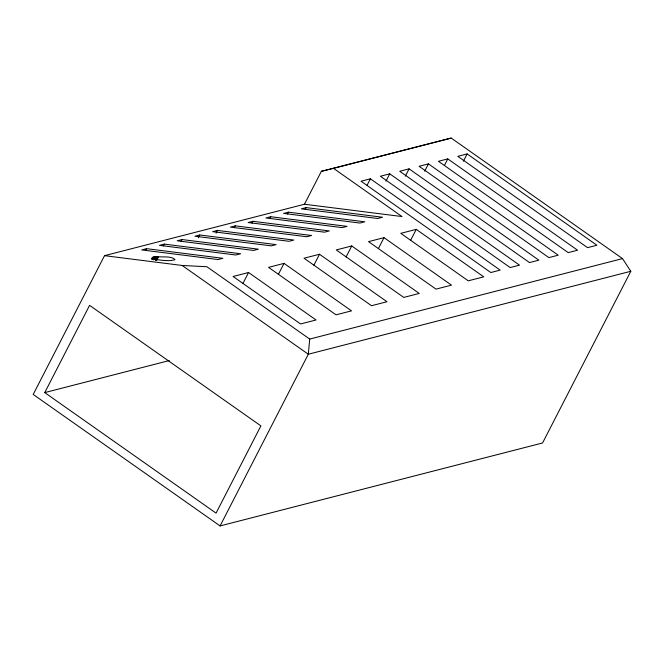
<?xml version="1.0" encoding="UTF-8"?>
<svg xmlns="http://www.w3.org/2000/svg" width="664" height="664" viewBox="0 0 664 664"><rect width="100%" height="100%" fill="white"/><g stroke="black" fill="none" stroke-linecap="round" stroke-linejoin="round"><path stroke-width="1" d="M104.522 255.665L182.152 265.467L206.902 266.737L309.706 339.072L308.32 354.236L220.083 525.929L33.2 394.441L104.522 255.665L304.461 204.238L402.002 216.547L333.502 168.349L321.376 171.312L304.461 204.238M155.808 260.412L157.658 256.736C162.838 257.242 171.627 255.922 174.989 259.549A9.736 1.56 2.3 0 1 172.325 260.238C168.515 261.84 140.278 258.205 157.658 256.736L155.741 260.396M154.554 259.599L155.949 256.819L154.529 259.549M44.745 392.598L89.59 305.349L260.894 425.881L216.057 513.131L44.745 392.598L169.328 360.552M145.615 250.511L146.561 248.668L222.897 258.304L218.058 259.549L141.722 249.913L146.561 248.668M152.886 258.885L153.832 257.051M153.757 259.649L155.185 256.885M155.376 259.508L156.779 256.777M163.352 245.946L164.298 244.111L240.634 253.748L235.795 254.993L159.46 245.356L164.298 244.111M156.687 260.396L158.58 256.719M181.089 241.381L182.036 239.546L258.371 249.183L253.532 250.428L177.197 240.791L182.036 239.546M198.353 237.737L199.773 234.981L276.108 244.618L271.269 245.863L194.934 236.226L199.773 234.981M216.091 233.172L217.51 230.425L293.837 240.053L289.006 241.298L212.671 231.661L217.51 230.425M234.301 227.694L235.247 225.86L311.574 235.496L306.743 236.741L230.408 227.105L235.247 225.86M252.038 223.129L252.984 221.295L329.311 230.931L324.48 232.176L248.145 222.54L252.984 221.295M269.775 218.572L270.721 216.73L347.048 226.366L342.209 227.611L265.882 217.975L270.721 216.73M242.933 283.453L248.56 272.497L316.047 319.982L300.568 323.966L233.081 276.481L248.56 272.497M287.512 214.007L288.458 212.173L364.785 221.809L359.946 223.054L283.619 213.418L288.458 212.173M305.249 209.442L306.187 207.608L382.522 217.244L377.683 218.489L301.356 208.853L306.187 207.608M278.407 274.332L284.034 263.376L351.522 310.86L336.042 314.836L268.555 267.36L284.034 263.376M313.881 265.202L319.508 254.254L386.996 301.73L371.516 305.714L304.029 258.23L319.508 254.254M367.092 185.239L370.387 178.815L500.166 270.123L490.82 272.531L361.042 181.222L370.387 178.815M346.127 256.91L351.754 245.954L419.241 293.438L403.762 297.422L336.274 249.938L351.754 245.954M385.967 181.181L389.743 173.835L519.522 265.152L510.168 267.55L380.389 176.242L389.743 173.835M405.314 176.201L409.09 168.855L538.869 260.172L529.515 262.579L399.736 171.262L409.09 168.855M378.372 248.61L384.008 237.662L451.487 285.138L436.007 289.122L368.528 241.638L384.008 237.662M424.661 171.221L428.438 163.883L558.216 255.192L548.862 257.599L419.084 166.29L428.438 163.883M444.49 165.328L447.785 158.903L577.564 250.22L568.21 252.619L438.439 161.31L447.785 158.903M410.626 240.318L416.253 229.362L483.741 276.846L468.261 280.831L400.774 233.346L416.253 229.362M463.364 161.269L467.141 153.923L596.911 245.24L587.565 247.647L457.786 156.331L467.141 153.923M321.376 171.312L451.213 138.07L622.517 258.603L630.8 271.286L542.563 442.971L220.083 525.929M333.502 168.349L451.213 138.07M309.706 339.072L622.517 258.603M630.8 271.286L308.32 354.236L182.152 265.467M154.471 256.96L153.077 259.724L154.471 256.96M153.268 257.151L152.338 258.985L153.268 257.151M152.778 257.258L151.832 259.093L152.778 257.258"/></g></svg>
